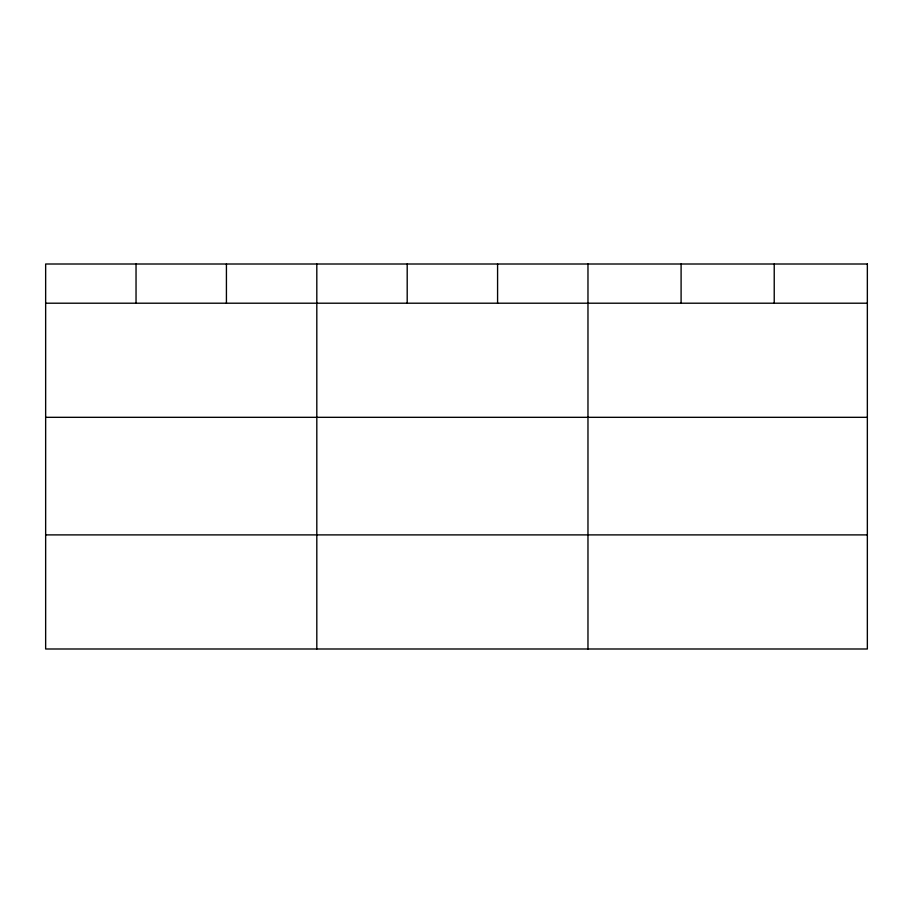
<?xml version="1.0" encoding="UTF-8"?>
<svg xmlns="http://www.w3.org/2000/svg" width="913" height="913" viewBox="0 0 913 913"><rect width="100%" height="100%" fill="white"/><g stroke="black" fill="none" stroke-linecap="round" stroke-linejoin="round"><path stroke-width="1.37" d="M45.65 303.207L867.35 303.207M45.65 417.321L867.35 417.321M45.65 534.892L867.35 534.892M774.224 264.005L774.224 303.207M681.098 264.005L681.098 303.207M587.972 264.005L587.972 648.995M497.585 264.005L497.585 303.207M407.198 264.005L407.198 303.207M316.811 264.005L316.811 648.995M226.424 264.005L226.424 303.207M136.037 264.005L136.037 303.207M867.35 264.005L45.65 264.005L45.65 648.995L867.35 648.995L867.35 264.005"/></g></svg>
